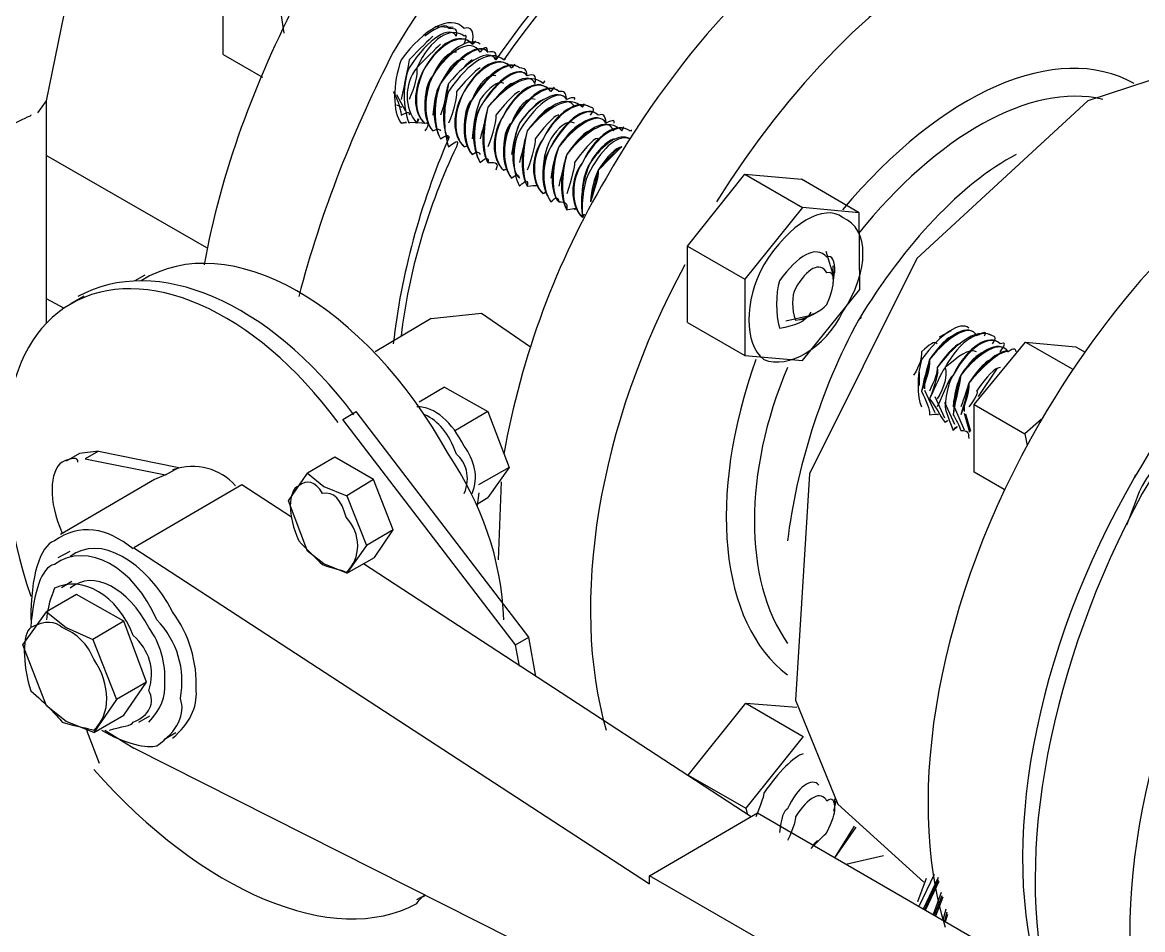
# Model space of a CAD drawing. Header units: inches. Extents: x 0.3 to 33.8, y 15.5 to 37.1.
# Drawn here: x 9.822 to 10.556, y 26.852 to 27.446 of the extents above; entities that cross this region are included whole.
import ezdxf

# ---------------------------------------------------------------- set-up
doc = ezdxf.new("R2010")
doc.units = ezdxf.units.IN
doc.header["$MEASUREMENT"] = 0

# ---------------------------------------------------------------- blocks, each defined once
blk = doc.blocks.new('60298_1')
at = {"transparency": 33554687}
for points in [[(9.83757, 27.39441), (9.85513, 27.48013), (9.90419, 27.56483), (9.96926, 27.62318), (10.02916, 27.6397)], [(9.95325, 27.42488), (9.95325, 27.47497)], [(9.99095, 27.45328), (9.99301, 27.43882)], [(10.10404, 27.44244), (10.09216, 27.44295)], [(10.10094, 27.44399), (10.10094, 27.44399)], [(10.10404, 27.44244), (10.10404, 27.44244)], [(10.11075, 27.43882), (10.11075, 27.43882)], [(10.11695, 27.43521), (10.11695, 27.43521)], [(10.12315, 27.43159), (10.12315, 27.43159)], [(9.95325, 27.42488), (9.97907, 27.4099)], [(10.12986, 27.42746), (10.12986, 27.42746)], [(10.13606, 27.42385), (10.13606, 27.42385)], [(10.7134, 27.40216), (10.61425, 27.4254), (10.51975, 27.39441)], [(10.14277, 27.42023), (10.14277, 27.42023)], [(10.14897, 27.41662), (10.14897, 27.41662)], [(10.15568, 27.413), (10.15568, 27.413)], [(10.16188, 27.40939), (10.16188, 27.40939)], [(10.16859, 27.40526), (10.16859, 27.40526)], [(10.17479, 27.40164), (10.17479, 27.40164)], [(9.83189, 27.38666), (9.83757, 27.39441)], [(9.83757, 27.24878), (9.83757, 27.39441)], [(10.06686, 27.39854), (10.07254, 27.38821)], [(10.1815, 27.39803), (10.1815, 27.39803)], [(10.1877, 27.39441), (10.1877, 27.39441)], [(10.51975, 27.39441), (10.40769, 27.29113), (10.33746, 27.15015), (10.32816, 27.00194), (10.35605, 26.93378), (10.41233, 26.88265)], [(10.06686, 27.39183), (10.07047, 27.39028)], [(10.06686, 27.39183), (10.06686, 27.39183)], [(10.07254, 27.38821), (10.07254, 27.38821)], [(10.19441, 27.3908), (10.19441, 27.3908)], [(10.20061, 27.38666), (10.20061, 27.38666)], [(10.0746, 27.38047), (10.08803, 27.37995)], [(10.07925, 27.3846), (10.07925, 27.3846)], [(10.08545, 27.38099), (10.08545, 27.38099)], [(10.2068, 27.38305), (10.2068, 27.38305)], [(10.21352, 27.37944), (10.21352, 27.37944)], [(10.09216, 27.37737), (10.09216, 27.37737)], [(10.09836, 27.37375), (10.09836, 27.37375)], [(10.21971, 27.37582), (10.21971, 27.37582)], [(10.10507, 27.36962), (10.10507, 27.36962)], [(10.11127, 27.36601), (10.11127, 27.36601)], [(9.83757, 27.35878), (9.9424, 27.29836)], [(10.11798, 27.36239), (10.11798, 27.36239)], [(10.12418, 27.35878), (10.12418, 27.35878)], [(10.13089, 27.35517), (10.13089, 27.35517)], [(10.13709, 27.35103), (10.13709, 27.35103)], [(10.1438, 27.34742), (10.1438, 27.34742)], [(10.15, 27.3438), (10.15, 27.3438)], [(10.25741, 27.29939), (10.29511, 27.34639)], [(10.29511, 27.34639), (10.33229, 27.34329)], [(10.29511, 27.34639), (10.33281, 27.3247)], [(10.36999, 27.32108), (10.33229, 27.34329)], [(10.15671, 27.34019), (10.15671, 27.34019)], [(10.16291, 27.33658), (10.16291, 27.33658)], [(10.16911, 27.33244), (10.16911, 27.33244)], [(10.17582, 27.32883), (10.17582, 27.32883)], [(10.18202, 27.32521), (10.18202, 27.32521)], [(10.18873, 27.3216), (10.18873, 27.3216)], [(10.33281, 27.3247), (10.29511, 27.27771)], [(10.36999, 27.32108), (10.33281, 27.3247)], [(10.37051, 27.27099), (10.36999, 27.32108)], [(10.25741, 27.2493), (10.25741, 27.29939)], [(10.25741, 27.29939), (10.29511, 27.27771)], [(10.35295, 27.2808), (10.3483, 27.29578)], [(10.35295, 27.28648), (10.35295, 27.28648)], [(10.35295, 27.27771), (10.35295, 27.28648)], [(10.35295, 27.27512), (10.35398, 27.2839)], [(9.90212, 27.28029), (9.89541, 27.27667)], [(10.29511, 27.27771), (10.29511, 27.22761)], [(10.33281, 27.22451), (10.37051, 27.27099)], [(9.84893, 27.2586), (9.83757, 27.26479)], [(9.85358, 27.2617), (9.86236, 27.26686)], [(10.08958, 27.25188), (10.12263, 27.2555), (10.15465, 27.23329)], [(10.32196, 27.25033), (10.33746, 27.25395)], [(10.34004, 27.25498), (10.33229, 27.25085)], [(10.08958, 27.25188), (10.05291, 27.23019)], [(10.25741, 27.2493), (10.29511, 27.22761)], [(10.33177, 27.25033), (10.33177, 27.25033)], [(10.42266, 27.24001), (10.43041, 27.24414)], [(10.45158, 27.24414), (10.45158, 27.24414)], [(10.45778, 27.24052), (10.45778, 27.24052)], [(10.44538, 27.19559), (10.47895, 27.23639)], [(10.46449, 27.23639), (10.46449, 27.23639)], [(10.47069, 27.23278), (10.47069, 27.23278)], [(10.47895, 27.23639), (10.50994, 27.21883)], [(10.47895, 27.23639), (10.512, 27.23329)], [(10.512, 27.23329), (10.51768, 27.23019)], [(10.29511, 27.22761), (10.33281, 27.22451)], [(10.40924, 27.21728), (10.40924, 27.21728)], [(10.46036, 27.21935), (10.44797, 27.20076)], [(10.40924, 27.21677), (10.40924, 27.20799)], [(10.09836, 27.20696), (10.08183, 27.19715)], [(10.09836, 27.20696), (10.12676, 27.19095)], [(10.41285, 27.20902), (10.41285, 27.20592)], [(10.41285, 27.20489), (10.41956, 27.19043)], [(10.41905, 27.20489), (10.41905, 27.20489)], [(10.41956, 27.20076), (10.42576, 27.18682)], [(10.42576, 27.20127), (10.42576, 27.20127)], [(10.42576, 27.19715), (10.43247, 27.18268)], [(10.43196, 27.19766), (10.43247, 27.19456)], [(10.44538, 27.15119), (10.44538, 27.19559)], [(10.44538, 27.19559), (10.47843, 27.17649)], [(10.03174, 27.18578), (10.04052, 27.19095)], [(10.15361, 27.04325), (10.04052, 27.19095)], [(10.12676, 27.19095), (10.10559, 27.17855)], [(10.12676, 27.19095), (10.1407, 27.15428)], [(10.42008, 27.18991), (10.42008, 27.18991)], [(10.43247, 27.19353), (10.43867, 27.17907)], [(10.43867, 27.19405), (10.43867, 27.19095)], [(10.43867, 27.18991), (10.44229, 27.17752)], [(10.4397, 27.1894), (10.4428, 27.17804)], [(10.14484, 27.03809), (10.03174, 27.18578)], [(10.42679, 27.1863), (10.42679, 27.1863)], [(10.43299, 27.18217), (10.43299, 27.18217)], [(10.48928, 27.18578), (10.47843, 27.17649)], [(10.4397, 27.17855), (10.4397, 27.17855)], [(10.47843, 27.17649), (10.47998, 27.16874)], [(9.85926, 27.16358), (9.85048, 27.15841)], [(9.87166, 27.16512), (9.85926, 27.16358)], [(9.87166, 27.16512), (9.86288, 27.15996)], [(9.86288, 27.15996), (9.91555, 27.14963)], [(9.87166, 27.16512), (9.92433, 27.15428)], [(10.05188, 27.14653), (10.02658, 27.161), (10.0085, 27.15067)], [(9.91555, 27.14963), (9.92433, 27.15428)], [(10.1407, 27.15428), (10.12056, 27.14292)], [(10.1407, 27.15428), (10.12676, 27.13466)], [(10.46501, 27.13982), (10.44538, 27.15119)], [(9.90832, 27.14653), (9.84687, 27.11039)], [(9.91555, 27.14963), (9.90832, 27.14653)], [(9.99611, 27.13259), (10.0085, 27.15067)], [(10.0085, 27.15067), (10.01935, 27.14189)], [(10.06479, 27.11349), (10.05188, 27.14653), (10.03432, 27.13569), (10.04723, 27.10316)], [(10.13554, 27.14499), (10.13347, 27.09386)], [(9.96564, 27.14292), (9.89489, 27.10161)], [(9.99817, 27.12175), (9.96564, 27.14292)], [(10.01935, 27.14189), (10.03432, 27.13569)], [(10.12005, 27.1295), (10.12108, 27.13776)], [(10.0085, 27.09954), (9.99611, 27.13259)], [(10.12005, 27.13053), (10.12676, 27.13466)], [(10.0524, 27.09541), (10.06479, 27.11349), (10.04723, 27.10316), (10.03432, 27.08508)], [(9.89489, 27.10161), (10.23262, 26.88162)], [(9.84532, 27.09541), (9.85306, 27.09954)], [(10.01935, 27.09128), (10.0085, 27.09954)], [(10.03432, 27.08508), (10.0524, 27.09541)], [(10.03432, 27.08508), (10.01935, 27.09128)], [(10.29924, 26.92551), (10.04517, 27.09128)], [(9.84738, 27.07579), (9.8541, 27.07992)], [(9.82931, 27.07424), (9.82931, 27.07424)], [(9.88818, 27.05358), (9.8572, 27.07114), (9.83757, 27.05978)], [(9.82208, 27.03809), (9.83757, 27.05978)], [(9.83757, 27.05978), (9.85048, 27.04945)], [(9.85048, 27.04945), (9.86804, 27.0417)], [(9.90316, 27.01382), (9.88818, 27.05358), (9.86804, 27.0417), (9.88353, 27.00246)], [(10.14484, 27.03809), (10.15361, 27.04325)], [(10.15826, 27.01743), (10.15361, 27.04325)], [(9.83757, 26.99833), (9.82208, 27.03809)], [(10.14742, 27.02415), (10.14484, 27.03809)], [(9.88818, 26.99213), (9.90316, 27.01382), (9.88353, 27.00246), (9.86856, 26.98077)], [(9.85048, 26.988), (9.83757, 26.99833)], [(10.25793, 26.95288), (10.29563, 26.99988)], [(10.29563, 26.99988), (10.32919, 26.99729)], [(10.29563, 26.99988), (10.33332, 26.97819)], [(9.86856, 26.98077), (9.88818, 26.99213)], [(9.89799, 26.98748), (9.90522, 26.99161)], [(9.86856, 26.98077), (9.85048, 26.988)], [(9.86391, 26.98232), (9.87217, 26.96063)], [(9.87579, 26.98232), (9.89489, 26.97044)], [(9.91452, 26.97612), (9.92226, 26.98077)], [(10.33332, 26.97819), (10.29563, 26.93119)], [(10.33487, 26.97767), (10.33487, 26.97767)], [(10.23262, 26.80003), (9.89489, 26.97044)], [(10.25793, 26.95288), (10.29563, 26.93119)], [(10.25793, 26.95237), (10.25793, 26.95237)], [(10.29563, 26.93119), (10.29666, 26.92758)], [(10.35346, 26.92913), (10.35501, 26.93584)], [(10.35398, 26.93171), (10.35398, 26.93739)], [(10.35398, 26.93429), (10.35398, 26.93429)], [(10.23262, 26.88678), (10.30337, 26.9281)], [(10.30337, 26.9281), (10.59514, 26.75923)], [(10.35398, 26.89866), (10.36689, 26.91932)], [(10.35398, 26.89866), (10.36792, 26.9188)], [(10.33952, 26.90692), (10.34262, 26.91002)], [(10.34055, 26.90899), (10.34055, 26.90899)], [(10.36121, 26.89453), (10.386, 26.90021)], [(10.41905, 26.88782), (10.40924, 26.86716)], [(10.55125, 26.70294), (10.23262, 26.88678)], [(10.23262, 26.88162), (10.23262, 26.88678)], [(10.41388, 26.88523), (10.4082, 26.86974)], [(10.42163, 26.88575), (10.41182, 26.86509)], [(10.42163, 26.8842), (10.41285, 26.86458)], [(10.42215, 26.88317), (10.41337, 26.86458)], [(10.08028, 26.87129), (10.08596, 26.87439)], [(10.4237, 26.87594), (10.41853, 26.86148)], [(10.42421, 26.87387), (10.41905, 26.86096)], [(10.42473, 26.87284), (10.42008, 26.86045)], [(10.4082, 26.86974), (10.4082, 26.86974)], [(10.42679, 26.86509), (10.42473, 26.85786)], [(10.42731, 26.86303), (10.42576, 26.85735)], [(10.42783, 26.86148), (10.42628, 26.85683)]]:
    blk.add_lwpolyline(points, dxfattribs=at)
for points, knots in [([(10.35398, 27.66398), (10.26047, 27.72211), (10.10357, 27.63152), (10.00282, 27.46258), (9.97438, 27.40776), (9.95159, 27.34752), (9.94085, 27.287)], [0, 0, 0, 0, 1, 1, 1, 2, 2, 2, 2]), ([(10.46243, 27.57619), (10.45466, 27.60254), (10.43861, 27.61926), (10.41595, 27.62783), (10.32242, 27.68634), (10.16552, 27.59576), (10.06479, 27.42643), (10.03906, 27.37673), (10.01741, 27.32181), (10.00282, 27.26634)], [0, 0, 0, 0, 1, 1, 1, 2, 2, 2, 3, 3, 3, 3]), ([(10.55538, 27.55037), (10.4596, 27.60714), (10.3027, 27.51655), (10.20422, 27.3438), (10.17188, 27.28998), (10.14849, 27.22657), (10.13709, 27.16306)], [0, 0, 0, 0, 1, 1, 1, 2, 2, 2, 2]), ([(10.11643, 27.43159), (10.11844, 27.43934), (10.11591, 27.44339), (10.11127, 27.44192), (10.1018, 27.45153), (10.08499, 27.44182), (10.06996, 27.42126), (10.06425, 27.4059), (10.06425, 27.38649), (10.06996, 27.37995), (10.07464, 27.3805), (10.07465, 27.38049), (10.06996, 27.37995)], [0, 0, 0, 0, 1, 1, 1, 2, 2, 2, 3, 3, 3, 4, 4, 4, 4]), ([(10.1061, 27.43676), (10.10213, 27.44411), (10.08812, 27.43602), (10.07512, 27.4161), (10.07084, 27.40609), (10.07084, 27.38991), (10.07512, 27.37995)], [0, 0, 0, 0, 1, 1, 1, 2, 2, 2, 2]), ([(10.11127, 27.43159), (10.11338, 27.43742), (10.11252, 27.43811), (10.11127, 27.43676), (10.10294, 27.44364), (10.08893, 27.43556), (10.08028, 27.4161), (10.07165, 27.40562), (10.07165, 27.38945), (10.08028, 27.37995), (10.08123, 27.38392), (10.08226, 27.38352), (10.08028, 27.37995)], [0, 0, 0, 0, 1, 1, 1, 2, 2, 2, 3, 3, 3, 4, 4, 4, 4]), ([(10.1061, 27.43676), (10.10694, 27.44113), (10.10608, 27.44183), (10.10094, 27.44192), (10.10059, 27.445), (10.09427, 27.44406), (10.08545, 27.43676)], [0, 0, 0, 0, 1, 1, 1, 2, 2, 2, 2]), ([(10.09061, 27.43676), (10.08823, 27.43445), (10.08244, 27.42884), (10.07512, 27.42126), (10.07421, 27.41461), (10.07226, 27.40679), (10.06996, 27.39544)], [0, 0, 0, 0, 1, 1, 1, 2, 2, 2, 2]), ([(10.09578, 27.43159), (10.09466, 27.43073), (10.08887, 27.42513), (10.08028, 27.4161), (10.08065, 27.41089), (10.07869, 27.40307), (10.07512, 27.39544)], [0, 0, 0, 0, 1, 1, 1, 2, 2, 2, 2]), ([(10.11643, 27.43159), (10.10857, 27.4404), (10.09456, 27.4323), (10.08545, 27.4161), (10.07728, 27.40237), (10.07728, 27.3862), (10.08545, 27.37995)], [0, 0, 0, 0, 1, 1, 1, 2, 2, 2, 2]), ([(10.11643, 27.43159), (10.11981, 27.4337), (10.11896, 27.4344), (10.11643, 27.43159), (10.10937, 27.43993), (10.09536, 27.43184), (10.08545, 27.4161), (10.07808, 27.40191), (10.07808, 27.38573), (10.08545, 27.37995), (10.08767, 27.3802), (10.0887, 27.3798), (10.08545, 27.37479)], [0, 0, 0, 0, 1, 1, 1, 2, 2, 2, 3, 3, 3, 4, 4, 4, 4]), ([(10.1216, 27.43159), (10.115, 27.43668), (10.101, 27.42859), (10.09061, 27.41094), (10.08372, 27.39866), (10.08372, 27.38248), (10.09061, 27.37479)], [0, 0, 0, 0, 1, 1, 1, 2, 2, 2, 2]), ([(10.12676, 27.42643), (10.12625, 27.42999), (10.12539, 27.43068), (10.1216, 27.42643), (10.11581, 27.43621), (10.1018, 27.42812), (10.09061, 27.41094), (10.08452, 27.39819), (10.08452, 27.38202), (10.09061, 27.37479), (10.0941, 27.37648), (10.09513, 27.37609), (10.09578, 27.37479)], [0, 0, 0, 0, 1, 1, 1, 2, 2, 2, 3, 3, 3, 4, 4, 4, 4]), ([(10.1061, 27.42643), (10.1011, 27.42702), (10.09531, 27.42141), (10.09061, 27.41094), (10.08709, 27.40717), (10.08513, 27.39935), (10.08545, 27.39028)], [0, 0, 0, 0, 1, 1, 1, 2, 2, 2, 2]), ([(10.12676, 27.42643), (10.12144, 27.43296), (10.10743, 27.42487), (10.09578, 27.40577), (10.09015, 27.39494), (10.09015, 27.37877), (10.09578, 27.36962)], [0, 0, 0, 0, 1, 1, 1, 2, 2, 2, 2]), ([(10.13192, 27.42126), (10.13269, 27.42627), (10.13183, 27.42696), (10.12676, 27.42643), (10.12225, 27.4325), (10.10824, 27.42441), (10.09578, 27.40577), (10.09096, 27.39448), (10.09096, 27.3783), (10.09578, 27.36962), (10.10054, 27.37277), (10.10157, 27.37237), (10.10094, 27.36962)], [0, 0, 0, 0, 1, 1, 1, 2, 2, 2, 3, 3, 3, 4, 4, 4, 4]), ([(10.13192, 27.42126), (10.12788, 27.42925), (10.11387, 27.42116), (10.10094, 27.40577), (10.09659, 27.39123), (10.09659, 27.37505), (10.10094, 27.36962)], [0, 0, 0, 0, 1, 1, 1, 2, 2, 2, 2]), ([(10.13709, 27.42126), (10.13912, 27.42256), (10.13827, 27.42325), (10.13709, 27.42126), (10.12868, 27.42878), (10.11467, 27.42069), (10.10094, 27.40061), (10.09739, 27.39076), (10.09739, 27.37459), (10.10094, 27.36446), (10.10698, 27.36905), (10.10801, 27.36865), (10.1061, 27.36446)], [0, 0, 0, 0, 1, 1, 1, 2, 2, 2, 3, 3, 3, 4, 4, 4, 4]), ([(10.11127, 27.42126), (10.10754, 27.4233), (10.10174, 27.41769), (10.09578, 27.40577), (10.09352, 27.40346), (10.09157, 27.39564), (10.09061, 27.38512)], [0, 0, 0, 0, 1, 1, 1, 2, 2, 2, 2]), ([(10.11643, 27.42126), (10.11397, 27.41958), (10.10818, 27.41398), (10.10094, 27.40577), (10.09996, 27.39974), (10.098, 27.39192), (10.09578, 27.38512)], [0, 0, 0, 0, 1, 1, 1, 2, 2, 2, 2]), ([(10.1216, 27.4161), (10.12041, 27.41587), (10.11462, 27.41026), (10.1061, 27.40061), (10.1064, 27.39603), (10.10444, 27.38821), (10.10094, 27.37995)], [0, 0, 0, 0, 1, 1, 1, 2, 2, 2, 2]), ([(10.14225, 27.4161), (10.13431, 27.42553), (10.12031, 27.41744), (10.11127, 27.40061), (10.10302, 27.38751), (10.10302, 27.37133), (10.11127, 27.36446)], [0, 0, 0, 0, 1, 1, 1, 2, 2, 2, 2]), ([(10.14225, 27.4161), (10.14556, 27.41884), (10.1447, 27.41953), (10.14225, 27.4161), (10.13512, 27.42507), (10.12111, 27.41698), (10.11127, 27.40061), (10.10383, 27.38704), (10.10383, 27.37087), (10.11127, 27.36446), (10.11341, 27.36533), (10.11444, 27.36494), (10.11127, 27.36446)], [0, 0, 0, 0, 1, 1, 1, 2, 2, 2, 3, 3, 3, 4, 4, 4, 4]), ([(10.14742, 27.4161), (10.14075, 27.42181), (10.12674, 27.41373), (10.11643, 27.39544), (10.10946, 27.3838), (10.10946, 27.36762), (10.11643, 27.3593)], [0, 0, 0, 0, 1, 1, 1, 2, 2, 2, 2]), ([(10.15258, 27.41094), (10.152, 27.41512), (10.15114, 27.41582), (10.14742, 27.4161), (10.14156, 27.42135), (10.12755, 27.41326), (10.11643, 27.39544), (10.11027, 27.38333), (10.11027, 27.36715), (10.11643, 27.3593), (10.11985, 27.36162), (10.12088, 27.36122), (10.1216, 27.3593)], [0, 0, 0, 0, 1, 1, 1, 2, 2, 2, 3, 3, 3, 4, 4, 4, 4]), ([(10.13192, 27.41094), (10.12685, 27.41215), (10.12105, 27.40655), (10.11643, 27.39544), (10.11283, 27.39231), (10.11088, 27.38449), (10.11127, 27.37479)], [0, 0, 0, 0, 1, 1, 1, 2, 2, 2, 2]), ([(10.15258, 27.41094), (10.14719, 27.41809), (10.13318, 27.41001), (10.1216, 27.39028), (10.1159, 27.38008), (10.1159, 27.3639), (10.1216, 27.35413)], [0, 0, 0, 0, 1, 1, 1, 2, 2, 2, 2]), ([(10.15775, 27.40577), (10.15843, 27.41141), (10.15758, 27.4121), (10.15258, 27.41094), (10.14799, 27.41763), (10.13398, 27.40954), (10.1216, 27.39028), (10.1167, 27.37961), (10.1167, 27.36344), (10.1216, 27.35413), (10.12629, 27.3579), (10.12731, 27.35751), (10.12676, 27.35413)], [0, 0, 0, 0, 1, 1, 1, 2, 2, 2, 3, 3, 3, 4, 4, 4, 4]), ([(10.15775, 27.40577), (10.15362, 27.41438), (10.13961, 27.4063), (10.12676, 27.39028), (10.12233, 27.37636), (10.12233, 27.36019), (10.12676, 27.35413)], [0, 0, 0, 0, 1, 1, 1, 2, 2, 2, 2]), ([(10.16291, 27.40577), (10.16487, 27.40769), (10.16401, 27.40838), (10.16291, 27.40577), (10.15443, 27.41392), (10.14042, 27.40583), (10.12676, 27.39028), (10.12314, 27.3759), (10.12314, 27.35972), (10.12676, 27.35413), (10.13272, 27.35418), (10.13375, 27.35379), (10.13192, 27.34897)], [0, 0, 0, 0, 1, 1, 1, 2, 2, 2, 3, 3, 3, 4, 4, 4, 4]), ([(10.13709, 27.40577), (10.13328, 27.40843), (10.12749, 27.40283), (10.1216, 27.39544), (10.11927, 27.38859), (10.11731, 27.38077), (10.11643, 27.36962)], [0, 0, 0, 0, 1, 1, 1, 2, 2, 2, 2]), ([(10.14225, 27.40577), (10.13972, 27.40472), (10.13393, 27.39912), (10.12676, 27.39028), (10.12571, 27.38487), (10.12375, 27.37706), (10.1216, 27.36962)], [0, 0, 0, 0, 1, 1, 1, 2, 2, 2, 2]), ([(10.16807, 27.40061), (10.16006, 27.41066), (10.14605, 27.40258), (10.13709, 27.38512), (10.12877, 27.37264), (10.12877, 27.35647), (10.13709, 27.34897)], [0, 0, 0, 0, 1, 1, 1, 2, 2, 2, 2]), ([(10.16807, 27.40061), (10.17131, 27.40397), (10.17045, 27.40467), (10.16807, 27.40061), (10.16086, 27.4102), (10.14686, 27.40211), (10.13709, 27.38512), (10.12958, 27.37218), (10.12958, 27.356), (10.13709, 27.34897), (10.13916, 27.35047), (10.14019, 27.35008), (10.13709, 27.34897)], [0, 0, 0, 0, 1, 1, 1, 2, 2, 2, 3, 3, 3, 4, 4, 4, 4]), ([(10.17324, 27.40061), (10.1665, 27.40695), (10.15249, 27.39886), (10.14225, 27.37995), (10.13521, 27.36893), (10.13521, 27.35275), (10.14225, 27.3438)], [0, 0, 0, 0, 1, 1, 1, 2, 2, 2, 2]), ([(10.1784, 27.39544), (10.17774, 27.40026), (10.17689, 27.40095), (10.17324, 27.40061), (10.1673, 27.40648), (10.15329, 27.39839), (10.14225, 27.37995), (10.13601, 27.36846), (10.13601, 27.35229), (10.14225, 27.3438), (10.1456, 27.34675), (10.14662, 27.34636), (10.14742, 27.3438)], [0, 0, 0, 0, 1, 1, 1, 2, 2, 2, 3, 3, 3, 4, 4, 4, 4]), ([(10.06479, 27.40061), (10.06695, 27.39674), (10.0693, 27.39081), (10.06996, 27.38512), (10.07479, 27.38763), (10.07582, 27.38723), (10.07512, 27.38512)], [0, 0, 0, 0, 1, 1, 1, 2, 2, 2, 2]), ([(10.14742, 27.40061), (10.14616, 27.401), (10.14036, 27.3954), (10.13192, 27.38512), (10.13214, 27.38116), (10.13019, 27.37334), (10.12676, 27.36446)], [0, 0, 0, 0, 1, 1, 1, 2, 2, 2, 2]), ([(10.15775, 27.39544), (10.15259, 27.39729), (10.1468, 27.39168), (10.14225, 27.37995), (10.13858, 27.37744), (10.13662, 27.36963), (10.13709, 27.3593)], [0, 0, 0, 0, 1, 1, 1, 2, 2, 2, 2]), ([(10.16291, 27.39544), (10.15903, 27.39357), (10.15324, 27.38796), (10.14742, 27.37995), (10.14502, 27.37373), (10.14306, 27.36591), (10.14225, 27.3593)], [0, 0, 0, 0, 1, 1, 1, 2, 2, 2, 2]), ([(10.1784, 27.39544), (10.17293, 27.40323), (10.15892, 27.39515), (10.14742, 27.37995), (10.14164, 27.36521), (10.14164, 27.34904), (10.14742, 27.3438)], [0, 0, 0, 0, 1, 1, 1, 2, 2, 2, 2]), ([(10.18357, 27.39544), (10.18418, 27.39654), (10.18332, 27.39723), (10.1784, 27.39544), (10.17374, 27.40277), (10.15973, 27.39468), (10.14742, 27.37479), (10.14245, 27.36475), (10.14245, 27.34857), (10.14742, 27.33864), (10.15203, 27.34304), (10.15306, 27.34264), (10.15258, 27.33864)], [0, 0, 0, 0, 1, 1, 1, 2, 2, 2, 3, 3, 3, 4, 4, 4, 4]), ([(10.18357, 27.39028), (10.17937, 27.39952), (10.16536, 27.39143), (10.15258, 27.37479), (10.14808, 27.3615), (10.14808, 27.34532), (10.15258, 27.33864)], [0, 0, 0, 0, 1, 1, 1, 2, 2, 2, 2]), ([(10.18873, 27.39028), (10.19062, 27.39282), (10.18976, 27.39352), (10.18873, 27.39028), (10.18018, 27.39905), (10.16616, 27.39096), (10.15258, 27.37479), (10.14888, 27.36103), (10.14888, 27.34486), (10.15258, 27.33864), (10.15847, 27.33932), (10.1595, 27.33892), (10.15775, 27.33864)], [0, 0, 0, 0, 1, 1, 1, 2, 2, 2, 3, 3, 3, 4, 4, 4, 4]), ([(9.79626, 27.39028), (9.80005, 27.38864), (9.80845, 27.38379), (9.81692, 27.37995), (9.8238, 27.38379), (9.82857, 27.38493), (9.82724, 27.38512)], [0, 0, 0, 0, 1, 1, 1, 2, 2, 2, 2]), ([(10.16807, 27.39028), (10.16547, 27.38985), (10.15967, 27.38425), (10.15258, 27.37479), (10.15145, 27.37001), (10.14949, 27.36219), (10.14742, 27.35413)], [0, 0, 0, 0, 1, 1, 1, 2, 2, 2, 2]), ([(10.19389, 27.39028), (10.18581, 27.3958), (10.1718, 27.38771), (10.16291, 27.36962), (10.15452, 27.35778), (10.15452, 27.3416), (10.16291, 27.33348)], [0, 0, 0, 0, 1, 1, 1, 2, 2, 2, 2]), ([(10.19389, 27.38512), (10.19705, 27.38911), (10.1962, 27.3898), (10.19389, 27.39028), (10.18661, 27.39533), (10.1726, 27.38725), (10.16291, 27.36962), (10.15532, 27.35732), (10.15532, 27.34114), (10.16291, 27.33348), (10.16491, 27.3356), (10.16593, 27.33521), (10.16291, 27.33348)], [0, 0, 0, 0, 1, 1, 1, 2, 2, 2, 3, 3, 3, 4, 4, 4, 4]), ([(10.19906, 27.38512), (10.19224, 27.39208), (10.17823, 27.384), (10.16807, 27.36446), (10.16095, 27.35406), (10.16095, 27.33789), (10.16807, 27.32831)], [0, 0, 0, 0, 1, 1, 1, 2, 2, 2, 2]), ([(10.20422, 27.37995), (10.20349, 27.38539), (10.20263, 27.38609), (10.19906, 27.38512), (10.19305, 27.39162), (10.17904, 27.38353), (10.16807, 27.36446), (10.16176, 27.3536), (10.16176, 27.33742), (10.16807, 27.32831), (10.17134, 27.33189), (10.17237, 27.33149), (10.17324, 27.32831)], [0, 0, 0, 0, 1, 1, 1, 2, 2, 2, 3, 3, 3, 4, 4, 4, 4]), ([(10.17324, 27.38512), (10.1719, 27.38614), (10.16611, 27.38053), (10.15775, 27.36962), (10.15789, 27.36629), (10.15593, 27.35848), (10.15258, 27.34897)], [0, 0, 0, 0, 1, 1, 1, 2, 2, 2, 2]), ([(10.18357, 27.37995), (10.17834, 27.38242), (10.17255, 27.37681), (10.16807, 27.36962), (10.16433, 27.36258), (10.16237, 27.35476), (10.16291, 27.3438)], [0, 0, 0, 0, 1, 1, 1, 2, 2, 2, 2]), ([(10.18873, 27.37995), (10.18478, 27.37871), (10.17898, 27.3731), (10.17324, 27.36446), (10.17076, 27.35886), (10.1688, 27.35105), (10.16807, 27.3438)], [0, 0, 0, 0, 1, 1, 1, 2, 2, 2, 2]), ([(10.20422, 27.37995), (10.19868, 27.38837), (10.18467, 27.38028), (10.17324, 27.36446), (10.16739, 27.35035), (10.16739, 27.33417), (10.17324, 27.32831)], [0, 0, 0, 0, 1, 1, 1, 2, 2, 2, 2]), ([(10.20939, 27.37995), (10.20993, 27.38167), (10.20907, 27.38237), (10.20422, 27.37995), (10.19948, 27.3879), (10.18547, 27.37981), (10.17324, 27.36446), (10.16819, 27.34988), (10.16819, 27.33371), (10.17324, 27.32831), (10.17778, 27.32817), (10.17881, 27.32778), (10.1784, 27.32315)], [0, 0, 0, 0, 1, 1, 1, 2, 2, 2, 3, 3, 3, 4, 4, 4, 4]), ([(10.20939, 27.37479), (10.20512, 27.38465), (10.19111, 27.37656), (10.1784, 27.3593), (10.17383, 27.34663), (10.17383, 27.33046), (10.1784, 27.32315)], [0, 0, 0, 0, 1, 1, 1, 2, 2, 2, 2]), ([(10.21455, 27.37479), (10.21636, 27.37796), (10.2155, 27.37865), (10.21455, 27.37479), (10.20592, 27.38419), (10.19191, 27.3761), (10.1784, 27.3593), (10.17463, 27.34617), (10.17463, 27.32999), (10.1784, 27.32315), (10.18421, 27.32446), (10.18524, 27.32406), (10.18357, 27.32315)], [0, 0, 0, 0, 1, 1, 1, 2, 2, 2, 3, 3, 3, 4, 4, 4, 4]), ([(10.19389, 27.37479), (10.19121, 27.37499), (10.18542, 27.36938), (10.1784, 27.3593), (10.1772, 27.35515), (10.17524, 27.34733), (10.17324, 27.33864)], [0, 0, 0, 0, 1, 1, 1, 2, 2, 2, 2]), ([(10.21971, 27.37479), (10.21155, 27.38094), (10.19754, 27.37285), (10.18873, 27.35413), (10.18026, 27.34292), (10.18026, 27.32674), (10.18873, 27.31798)], [0, 0, 0, 0, 1, 1, 1, 2, 2, 2, 2]), ([(10.21971, 27.37479), (10.22156, 27.37514), (10.22128, 27.37532), (10.21971, 27.37479), (10.21236, 27.38047), (10.19835, 27.37238), (10.18873, 27.35413), (10.18107, 27.34245), (10.18107, 27.32628), (10.18873, 27.31798), (10.19001, 27.32111), (10.19033, 27.32095), (10.18873, 27.31798)], [0, 0, 0, 0, 1, 1, 1, 2, 2, 2, 3, 3, 3, 4, 4, 4, 4]), ([(10.19906, 27.36962), (10.19765, 27.37127), (10.19186, 27.36567), (10.18357, 27.35413), (10.18363, 27.35143), (10.18168, 27.34361), (10.1784, 27.33348)], [0, 0, 0, 0, 1, 1, 1, 2, 2, 2, 2]), ([(10.21971, 27.36962), (10.21248, 27.37378), (10.20211, 27.3659), (10.19389, 27.35413), (10.18854, 27.34239), (10.18691, 27.32942), (10.18873, 27.31798)], [0, 0, 0, 0, 1, 1, 1, 2, 2, 2, 2]), ([(10.21971, 27.36962), (10.21235, 27.37262), (10.20259, 27.36488), (10.19389, 27.34897), (10.18967, 27.34248), (10.18785, 27.33012), (10.18873, 27.31798)], [0, 0, 0, 0, 1, 1, 1, 2, 2, 2, 2]), ([(10.20939, 27.36962), (10.20408, 27.36756), (10.19829, 27.36195), (10.19389, 27.35413), (10.19007, 27.34771), (10.18811, 27.3399), (10.18873, 27.33348)], [0, 0, 0, 0, 1, 1, 1, 2, 2, 2, 2]), ([(10.21455, 27.36446), (10.21045, 27.36103), (10.206, 27.35591), (10.19906, 27.34897), (10.19913, 27.34401), (10.19692, 27.33755), (10.19389, 27.32831)], [0, 0, 0, 0, 1, 1, 1, 2, 2, 2, 2]), ([(10.21455, 27.36446), (10.21086, 27.36284), (10.20566, 27.35718), (10.19906, 27.34897), (10.19786, 27.34367), (10.19556, 27.3363), (10.19389, 27.32831)], [0, 0, 0, 0, 1, 1, 1, 2, 2, 2, 2]), ([(10.21455, 27.36446), (10.21052, 27.36384), (10.20473, 27.35824), (10.19906, 27.34897), (10.19651, 27.344), (10.19455, 27.33618), (10.19389, 27.32831)], [0, 0, 0, 0, 1, 1, 1, 2, 2, 2, 2]), ([(10.92719, 27.32831), (10.92109, 27.33863), (10.91177, 27.34608), (10.90137, 27.34897), (10.80498, 27.40773), (10.64853, 27.3177), (10.55022, 27.14757)], [0, 0, 0, 0, 1, 1, 1, 2, 2, 2, 2]), ([(10.90654, 27.33864), (10.81363, 27.39655), (10.65673, 27.30596), (10.55538, 27.13724), (10.4949, 27.02566), (10.47124, 26.90144), (10.49341, 26.8119)], [0, 0, 0, 0, 1, 1, 1, 2, 2, 2, 2]), ([(10.35914, 27.31798), (10.37692, 27.31073), (10.37692, 27.28324), (10.35914, 27.25602), (10.34755, 27.23238), (10.32375, 27.21864), (10.3075, 27.22503), (10.29438, 27.23559), (10.29438, 27.26308), (10.3075, 27.287), (10.32375, 27.31394), (10.34755, 27.32768), (10.35914, 27.31798)], [0, 0, 0, 0, 1, 1, 1, 2, 2, 2, 3, 3, 3, 4, 4, 4, 4]), ([(10.97367, 27.30249), (10.97495, 27.30338), (10.97366, 27.30415), (10.96851, 27.30249), (10.87558, 27.36078), (10.71868, 27.27019), (10.61735, 27.10109), (10.55685, 26.98989), (10.53319, 26.86567), (10.55538, 26.77575)], [0, 0, 0, 0, 1, 1, 1, 2, 2, 2, 3, 3, 3, 3]), ([(10.35398, 27.28183), (10.35428, 27.28966), (10.35232, 27.29397), (10.34882, 27.29216), (10.34155, 27.30019), (10.32975, 27.29338), (10.31783, 27.27667), (10.31519, 27.26816), (10.31519, 27.25453), (10.31783, 27.24568), (10.32766, 27.24732), (10.33542, 27.24989), (10.33849, 27.25602)], [0, 0, 0, 0, 1, 1, 1, 2, 2, 2, 3, 3, 3, 4, 4, 4, 4]), ([(10.13709, 27.05462), (10.13592, 27.09423), (10.12231, 27.13105), (10.10094, 27.16306), (10.04686, 27.26088), (9.95721, 27.31247), (9.89954, 27.27667)], [0, 0, 0, 0, 1, 1, 1, 2, 2, 2, 2]), ([(10.34882, 27.28183), (10.35453, 27.2837), (10.35453, 27.2741), (10.34882, 27.26118), (10.34427, 27.25634), (10.33596, 27.25153), (10.32816, 27.25085), (10.3257, 27.25745), (10.3257, 27.26705), (10.32816, 27.27151), (10.33596, 27.28482), (10.34427, 27.28962), (10.34882, 27.28183)], [0, 0, 0, 0, 1, 1, 1, 2, 2, 2, 3, 3, 3, 4, 4, 4, 4]), ([(10.02864, 27.18372), (9.97398, 27.25821), (9.90081, 27.28933), (9.85306, 27.26118), (9.80769, 27.2352), (9.7978, 27.15889), (9.82724, 27.07011)], [0, 0, 0, 0, 1, 1, 1, 2, 2, 2, 2]), ([(10.36947, 27.25085), (10.37235, 27.25339), (10.37223, 27.25319), (10.36947, 27.25085), (10.34455, 27.20525), (10.32876, 27.15319), (10.323, 27.10626)], [0, 0, 0, 0, 1, 1, 1, 2, 2, 2, 2]), ([(10.44177, 27.24568), (10.43634, 27.25019), (10.42365, 27.24256), (10.41079, 27.22503), (10.4079, 27.21529), (10.40764, 27.20049), (10.41079, 27.19405)], [0, 0, 0, 0, 1, 1, 1, 2, 2, 2, 2]), ([(10.44693, 27.24052), (10.4423, 27.24974), (10.4283, 27.24165), (10.41595, 27.22503), (10.41552, 27.21953), (10.41319, 27.21172), (10.41079, 27.20437)], [0, 0, 0, 0, 1, 1, 1, 2, 2, 2, 2]), ([(10.4521, 27.24052), (10.45355, 27.24305), (10.45269, 27.24374), (10.44693, 27.24052), (10.44311, 27.24928), (10.4291, 27.24119), (10.41595, 27.22503), (10.41633, 27.21907), (10.414, 27.21126), (10.41079, 27.20437)], [0, 0, 0, 0, 1, 1, 1, 2, 2, 2, 3, 3, 3, 3]), ([(10.43144, 27.24052), (10.4284, 27.24008), (10.42261, 27.23447), (10.41595, 27.22503), (10.41502, 27.22133), (10.41305, 27.21475), (10.41079, 27.20437)], [0, 0, 0, 0, 1, 1, 1, 2, 2, 2, 2]), ([(10.45726, 27.24052), (10.44874, 27.24603), (10.43473, 27.23793), (10.42111, 27.21987), (10.42196, 27.21582), (10.41963, 27.20801), (10.41595, 27.19921)], [0, 0, 0, 0, 1, 1, 1, 2, 2, 2, 2]), ([(10.45726, 27.23536), (10.45999, 27.23933), (10.45913, 27.24002), (10.45726, 27.24052), (10.44955, 27.24556), (10.43554, 27.23747), (10.42628, 27.21987), (10.42277, 27.21535), (10.42044, 27.20754), (10.41595, 27.19921)], [0, 0, 0, 0, 1, 1, 1, 2, 2, 2, 3, 3, 3, 3]), ([(10.42111, 27.23536), (10.41935, 27.23801), (10.41601, 27.23448), (10.41079, 27.23019), (10.41109, 27.22597), (10.40971, 27.22134), (10.40562, 27.2147)], [0, 0, 0, 0, 1, 1, 1, 2, 2, 2, 2]), ([(10.43661, 27.23536), (10.43484, 27.23636), (10.42904, 27.23076), (10.42111, 27.21987), (10.42145, 27.21761), (10.41949, 27.21103), (10.41595, 27.20437)], [0, 0, 0, 0, 1, 1, 1, 2, 2, 2, 2]), ([(10.46243, 27.23536), (10.45518, 27.24231), (10.44117, 27.23422), (10.43144, 27.2147), (10.4284, 27.2121), (10.42607, 27.20429), (10.42111, 27.19405)], [0, 0, 0, 0, 1, 1, 1, 2, 2, 2, 2]), ([(10.46243, 27.23019), (10.46642, 27.23562), (10.46557, 27.23631), (10.46243, 27.23536), (10.45598, 27.24184), (10.44197, 27.23376), (10.43144, 27.2147), (10.4292, 27.21164), (10.42687, 27.20382), (10.42628, 27.19405)], [0, 0, 0, 0, 1, 1, 1, 2, 2, 2, 3, 3, 3, 3]), ([(10.46759, 27.23019), (10.46161, 27.23859), (10.4476, 27.23051), (10.43661, 27.2147), (10.43483, 27.20838), (10.4325, 27.20058), (10.43144, 27.18888)], [0, 0, 0, 0, 1, 1, 1, 2, 2, 2, 2]), ([(10.47275, 27.23019), (10.47234, 27.2323), (10.47172, 27.23276), (10.46759, 27.23019), (10.46242, 27.23813), (10.44841, 27.23004), (10.43661, 27.2147), (10.43564, 27.20792), (10.43331, 27.20011), (10.43144, 27.18888)], [0, 0, 0, 0, 1, 1, 1, 2, 2, 2, 3, 3, 3, 3]), ([(10.44693, 27.23019), (10.44127, 27.23264), (10.43548, 27.22704), (10.42628, 27.21987), (10.42789, 27.2139), (10.42593, 27.20732), (10.42111, 27.19921)], [0, 0, 0, 0, 1, 1, 1, 2, 2, 2, 2]), ([(10.4521, 27.23019), (10.44771, 27.22893), (10.44192, 27.22332), (10.43661, 27.2147), (10.43433, 27.21018), (10.43236, 27.2036), (10.43144, 27.19405)], [0, 0, 0, 0, 1, 1, 1, 2, 2, 2, 2]), ([(10.46759, 27.23019), (10.46365, 27.23223), (10.45256, 27.22422), (10.44177, 27.20954), (10.44127, 27.20467), (10.43894, 27.19686), (10.43661, 27.18888)], [0, 0, 0, 0, 1, 1, 1, 2, 2, 2, 2]), ([(10.46759, 27.23019), (10.46337, 27.23099), (10.45299, 27.22311), (10.44177, 27.20954), (10.44207, 27.2042), (10.43974, 27.19639), (10.43661, 27.18888)], [0, 0, 0, 0, 1, 1, 1, 2, 2, 2, 2]), ([(10.45726, 27.22503), (10.45415, 27.22521), (10.44835, 27.21961), (10.44177, 27.20954), (10.44076, 27.20646), (10.4388, 27.19988), (10.43661, 27.19405)], [0, 0, 0, 0, 1, 1, 1, 2, 2, 2, 2]), ([(10.46243, 27.21987), (10.45845, 27.21934), (10.454, 27.21453), (10.44693, 27.20437), (10.44814, 27.20438), (10.44639, 27.19965), (10.44177, 27.19405)], [0, 0, 0, 0, 1, 1, 1, 2, 2, 2, 2]), ([(10.41079, 27.20437), (10.41396, 27.19769), (10.41629, 27.1925), (10.41595, 27.18888), (10.4214, 27.18955), (10.42243, 27.18915), (10.42111, 27.18888)], [0, 0, 0, 0, 1, 1, 1, 2, 2, 2, 2]), ([(10.41595, 27.19921), (10.4204, 27.19397), (10.42273, 27.18878), (10.42628, 27.18372), (10.42784, 27.18583), (10.42887, 27.18543), (10.42628, 27.18372)], [0, 0, 0, 0, 1, 1, 1, 2, 2, 2, 2]), ([(10.11643, 27.13724), (10.12111, 27.14799), (10.11762, 27.15957), (10.11127, 27.16822), (10.10347, 27.18393), (10.09197, 27.19435), (10.08028, 27.19405)], [0, 0, 0, 0, 1, 1, 1, 2, 2, 2, 2]), ([(10.11127, 27.13724), (10.11571, 27.14786), (10.11233, 27.15809), (10.1061, 27.16306), (10.10141, 27.17688), (10.09424, 27.18485), (10.08545, 27.18888)], [0, 0, 0, 0, 1, 1, 1, 2, 2, 2, 2]), ([(10.42628, 27.19405), (10.42683, 27.19025), (10.42917, 27.18507), (10.43144, 27.17855), (10.43428, 27.18212), (10.43531, 27.18172), (10.43144, 27.17855)], [0, 0, 0, 0, 1, 1, 1, 2, 2, 2, 2]), ([(10.43144, 27.18888), (10.43327, 27.18654), (10.4356, 27.18135), (10.43661, 27.17855), (10.4407, 27.1784), (10.44171, 27.17801), (10.44177, 27.17339)], [0, 0, 0, 0, 1, 1, 1, 2, 2, 2, 2]), ([(10.48825, 27.18372), (10.48952, 27.1861), (10.48932, 27.18576), (10.48825, 27.18372), (10.42193, 27.06903), (10.39908, 26.94071), (10.42628, 26.85322)], [0, 0, 0, 0, 1, 1, 1, 2, 2, 2, 2]), ([(9.85823, 27.1579), (9.8584, 27.16131), (9.85407, 27.16079), (9.8479, 27.1579), (9.83935, 27.15223), (9.83862, 27.13196), (9.8479, 27.11142)], [0, 0, 0, 0, 1, 1, 1, 2, 2, 2, 2]), ([(10.57604, 27.16306), (10.57038, 27.1635), (10.56312, 27.15606), (10.55538, 27.1424), (10.55281, 27.1382), (10.55001, 27.12869), (10.54505, 27.11658)], [0, 0, 0, 0, 1, 1, 1, 2, 2, 2, 2]), ([(10.01831, 27.13724), (10.01377, 27.14577), (10.00814, 27.14633), (10.00282, 27.1424), (9.99541, 27.13893), (9.99548, 27.12276), (10.00282, 27.10626), (10.00832, 27.10066), (10.01395, 27.09475), (10.01831, 27.09076)], [0, 0, 0, 0, 1, 1, 1, 2, 2, 2, 3, 3, 3, 3]), ([(10.55022, 27.14757), (10.55147, 27.15033), (10.55127, 27.14999), (10.55022, 27.14757), (10.48388, 27.03326), (10.46103, 26.90494), (10.48825, 26.81707)], [0, 0, 0, 0, 1, 1, 1, 2, 2, 2, 2]), ([(10.01831, 27.09076), (10.02568, 27.08797), (10.03131, 27.08741), (10.03381, 27.0856), (10.04405, 27.09482), (10.04398, 27.11098), (10.03381, 27.12175), (10.03113, 27.13308), (10.02551, 27.139), (10.01831, 27.13724)], [0, 0, 0, 0, 1, 1, 1, 2, 2, 2, 3, 3, 3, 3]), ([(9.89438, 27.10109), (9.87719, 27.11487), (9.85944, 27.11812), (9.84274, 27.10626), (9.83313, 27.10283), (9.82737, 27.08327), (9.82724, 27.05462)], [0, 0, 0, 0, 1, 1, 1, 2, 2, 2, 2]), ([(9.93569, 27.00814), (9.93639, 27.02729), (9.9312, 27.04457), (9.9202, 27.05978), (9.9029, 27.09326), (9.87208, 27.11099), (9.85306, 27.09593)], [0, 0, 0, 0, 1, 1, 1, 2, 2, 2, 2]), ([(9.92536, 27.00298), (9.92867, 27.02281), (9.92348, 27.04008), (9.90987, 27.05462), (9.89518, 27.08877), (9.86436, 27.10651), (9.84274, 27.09076), (9.83419, 27.08897), (9.82924, 27.07322), (9.82724, 27.04945)], [0, 0, 0, 0, 1, 1, 1, 2, 2, 2, 3, 3, 3, 3]), ([(9.90471, 27.00814), (9.90886, 27.02215), (9.90503, 27.0349), (9.89438, 27.04429), (9.88414, 27.07084), (9.86139, 27.08393), (9.84274, 27.07527), (9.84228, 27.07283), (9.83885, 27.06719), (9.83757, 27.05462)], [0, 0, 0, 0, 1, 1, 1, 2, 2, 2, 3, 3, 3, 3]), ([(9.91503, 27.0133), (9.91594, 27.02626), (9.91211, 27.03901), (9.90471, 27.04945), (9.89122, 27.07495), (9.86847, 27.08805), (9.85306, 27.07527)], [0, 0, 0, 0, 1, 1, 1, 2, 2, 2, 2]), ([(9.8479, 27.04945), (9.84369, 27.05371), (9.83693, 27.05437), (9.82724, 27.04945), (9.82165, 27.04549), (9.82173, 27.02609), (9.82724, 27.00814), (9.83714, 26.99958), (9.84389, 26.99247), (9.8479, 26.98748)], [0, 0, 0, 0, 1, 1, 1, 2, 2, 2, 3, 3, 3, 3]), ([(9.8479, 26.98748), (9.85798, 26.98434), (9.86474, 26.98368), (9.86856, 26.98232), (9.88002, 26.99256), (9.87993, 27.01195), (9.86856, 27.02879), (9.86452, 27.03847), (9.85777, 27.04558), (9.8479, 27.04945)], [0, 0, 0, 0, 1, 1, 1, 2, 2, 2, 3, 3, 3, 3]), ([(9.87889, 26.98232), (9.88682, 26.98477), (9.89338, 26.98498), (9.89438, 26.98748), (9.90518, 26.99184), (9.90892, 27.00018), (9.90471, 27.00814)], [0, 0, 0, 0, 1, 1, 1, 2, 2, 2, 2]), ([(9.87372, 26.98232), (9.88892, 26.97307), (9.90398, 26.97029), (9.90987, 26.97199), (9.92369, 26.98175), (9.92876, 26.99304), (9.92536, 27.00298)], [0, 0, 0, 0, 1, 1, 1, 2, 2, 2, 2]), ([(10.33332, 26.96683), (10.32721, 26.9652), (10.31717, 26.9548), (10.3075, 26.94101), (10.30726, 26.93763), (10.30507, 26.93298), (10.30234, 26.92551)], [0, 0, 0, 0, 1, 1, 1, 2, 2, 2, 2]), ([(9.86856, 26.9565), (9.93991, 26.8761), (10.02564, 26.83939), (10.08028, 26.86871), (10.08244, 26.8724), (10.08411, 26.87345), (10.08545, 26.87387)], [0, 0, 0, 0, 1, 1, 1, 2, 2, 2, 2]), ([(10.34365, 26.94617), (10.33919, 26.95193), (10.32946, 26.94514), (10.323, 26.93068), (10.32053, 26.92967), (10.31873, 26.92463), (10.31783, 26.91518)], [0, 0, 0, 0, 1, 1, 1, 2, 2, 2, 2]), ([(10.35398, 26.93068), (10.35401, 26.93579), (10.35263, 26.93883), (10.34882, 26.93584), (10.34504, 26.94321), (10.33673, 26.93841), (10.32816, 26.92551), (10.3286, 26.92434), (10.32724, 26.91864), (10.323, 26.91002)], [0, 0, 0, 0, 1, 1, 1, 2, 2, 2, 3, 3, 3, 3]), ([(10.33849, 26.90486), (10.34292, 26.90958), (10.34718, 26.91361), (10.34882, 26.91518), (10.35264, 26.92308), (10.35403, 26.92776), (10.35398, 26.93068)], [0, 0, 0, 0, 1, 1, 1, 2, 2, 2, 2])]:
    blk.add_open_spline(points, degree=3, knots=knots, dxfattribs=at)
for points in [[(10.38496, 27.5452), (10.31981, 27.58718), (10.21346, 27.53285), (10.13709, 27.42126)], [(10.27652, 27.5452), (10.22784, 27.5297), (10.17548, 27.48505), (10.13192, 27.42126)], [(10.60702, 27.51938), (10.513, 27.56297), (10.37121, 27.4805), (10.27652, 27.32831)], [(10.55022, 27.40577), (10.49938, 27.43432), (10.42376, 27.40023), (10.35914, 27.32315)], [(10.8394, 27.38512), (10.74303, 27.4435), (10.58658, 27.35347), (10.48825, 27.18372)], [(10.52956, 27.39544), (10.48196, 27.40671), (10.42078, 27.37113), (10.36947, 27.30765)], [(10.10094, 27.36962), (10.08247, 27.32664), (10.06977, 27.28069), (10.06479, 27.23536)], [(10.1061, 27.36446), (10.0877, 27.32592), (10.07451, 27.28172), (10.06996, 27.24052)], [(10.47275, 27.3593), (10.43703, 27.34053), (10.4, 27.30107), (10.36947, 27.25085)], [(10.25586, 27.287), (10.19844, 27.18191), (10.18021, 27.0653), (10.20422, 26.98232)], [(10.03897, 27.18888), (9.98283, 27.26335), (9.90966, 27.29447), (9.85823, 27.26634)], [(10.30234, 27.22503), (10.27032, 27.13596), (10.27832, 27.05237), (10.323, 27.01847)], [(10.323, 27.21987), (10.29412, 27.15134), (10.294, 27.08087), (10.323, 27.03912)], [(9.96151, 27.1424), (9.95113, 27.15374), (9.93639, 27.15791), (9.9202, 27.15273)], [(9.90471, 26.98748), (9.91226, 26.99595), (9.916, 27.00429), (9.91503, 27.0133)], [(9.9202, 26.97715), (9.93141, 26.98623), (9.93647, 26.99753), (9.93569, 27.00814)]]:
    blk.add_open_spline(points, degree=3, dxfattribs=at)

msp = doc.modelspace()

# ---------------------------------------------------------------- block references
msp.add_blockref('60298_1', (0, 0))

doc.saveas('drawing.dxf')
